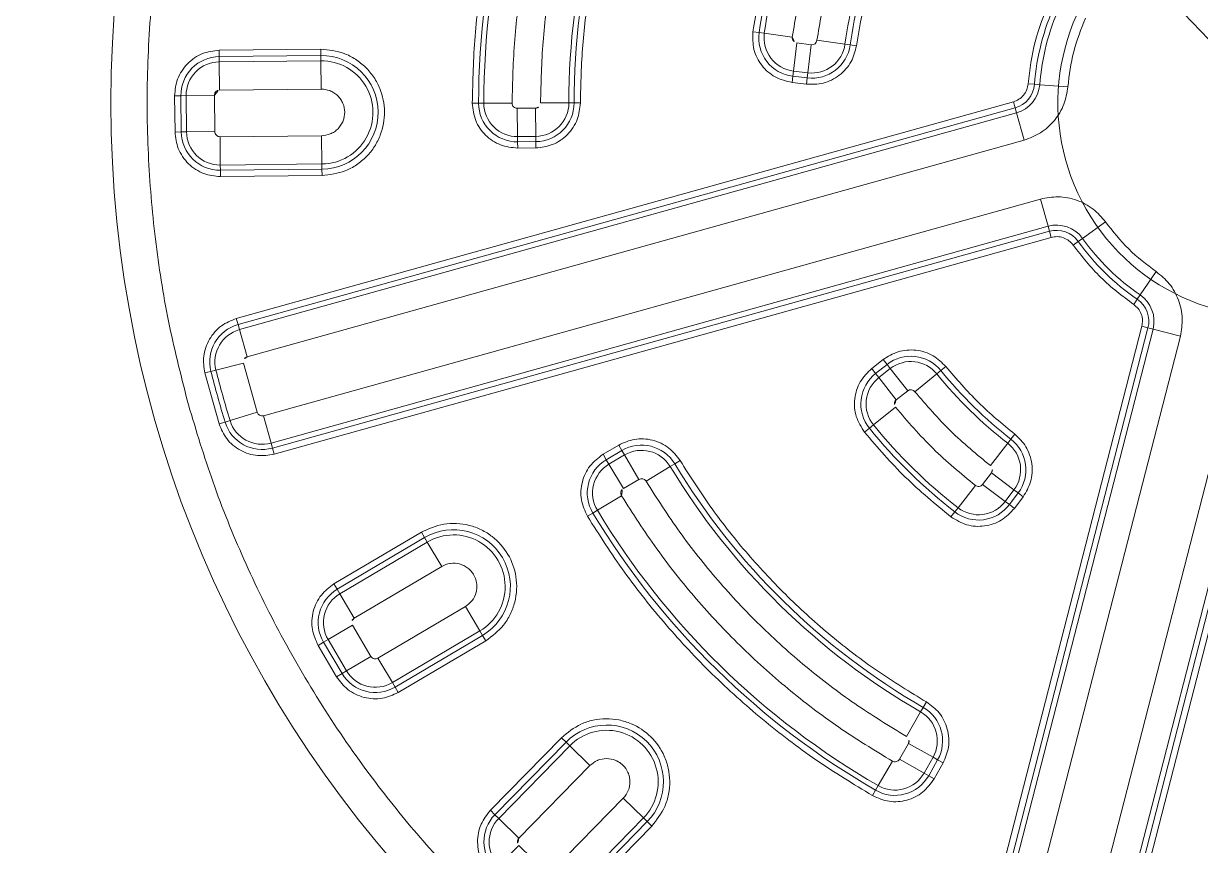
# Model space of a CAD drawing. Header units: metres. Extents: x 859577 to 860336, y 1645916 to 1646650.
# Drawn here: x 859953.6185 to 859953.814, y 1646453.217 to 1646453.3535 of the extents above; entities that cross this region are included whole.
import ezdxf

# ---------------------------------------------------------------- set-up
doc = ezdxf.new("R2010")
doc.units = ezdxf.units.M
doc.layers.add('A-ACCESORIOS', color=30, linetype='Continuous', lineweight=20)
doc.layers.add('PISO', color=31, linetype='Continuous', lineweight=15)

# ---------------------------------------------------------------- blocks, each defined once
blk = doc.blocks.new('mu10-3')
at = {"layer": 'A-ACCESORIOS', "linetype": 'Continuous', "ltscale": 20}
for p, q in [((-0.02965838170047164, -0.6938137226444496), (-0.02605863948667775, -0.6907960883007149)), ((-0.03032500062903409, -0.69437254381927), (-0.02965838170047164, -0.6938137226444496)), ((-0.03032500062903409, -0.69437254381927), (-0.0311249433432863, -0.6950431292289636)), ((-0.09778008766926405, -0.814937535556794), (-0.03078808489448193, -0.698903983049945)), ((-0.02988409659468516, -0.6994259009470625), (-0.09687609936491981, -0.8154594534458965)), ((-0.02988409659445779, -0.6994259009471193), (-0.0307880848973241, -0.698903983055061)), ((-0.02913077300405575, -0.6998608325159239), (-0.02988409659070612, -0.699425900940355)), ((0.09687609936486297, -0.8154594534460102), (0.02988409659144509, -0.6994259009416623)), ((0.03078808489453877, -0.698903983049945), (0.09778008766897983, -0.8149375355561119)), ((-0.09612277577826944, -0.8158943850214087), (-0.02913077300416944, -0.6998608325158671)), ((-0.02913077300416944, -0.6998608325158671), (-0.02506282563740569, -0.7022094630231095)), ((0.02913077296921074, -0.6998608325324085), (0.09612277577832629, -0.8158943850214087)), ((-0.09205482841173307, -0.8182430155289353), (-0.02506282563740569, -0.7022094630231095)), ((-0.006702259987150683, -0.7070674456494999), (-0.005888783100260753, -0.7024411603149474)), ((0.006702259994540327, -0.7070674456910524), (0.00588878310037444, -0.7024411603149474)), ((0.02506282564502271, -0.7022094630150946), (0.09205482841605317, -0.8182430155259794)), ((-0.01627096246585324, -0.7072854475882195), (-0.08326296524677446, -0.8233190000939317)), ((-0.01220301514564426, -0.7096340780686319), (-0.01627096246585324, -0.7072854475882195)), ((-0.006702259987150683, -0.7070674456494999), (-0.00685290386371662, -0.7079241652050996)), ((0.006852903863830306, -0.7079241652051564), (0.006702259994540327, -0.7070674456910524)), ((0.01220301511079924, -0.7096340780924493), (0.01627096247761983, -0.7072854475852068)), ((0.08326296525160615, -0.8233190000906347), (0.01627096247761983, -0.7072854475852068)), ((-0.00685290386371662, -0.7079241652054975), (-0.007033676506864595, -0.7089522286220813)), ((0.006852903863830306, -0.7079241652051564), (0.007033676506921438, -0.7089522286220813)), ((-0.01220301514797484, -0.7096340780726109), (-0.07919501792127903, -0.825667630576902)), ((-0.07844169429830572, -0.8261025621733893), (-0.01144969152494468, -0.7100690096690983)), ((-0.0105457032205436, -0.7105909275583713), (-0.07753770599509835, -0.8266244800646518)), ((-0.05676843968211642, -0.7111185605361925), (-0.05746673832055649, -0.7116372520754339)), ((-0.05676843968211642, -0.7111185605361925), (-0.05593048131606793, -0.7104961306891369)), ((-0.01144969152494468, -0.7100690096690983), (-0.01220301514797484, -0.7096340780726109)), ((-0.01144969152494468, -0.7100690096690983), (-0.01054570322122572, -0.7105909275596218)), ((0.0114496915282416, -0.7100690096745552), (0.01054570322361315, -0.710590927563544)), ((0.07753770599549625, -0.826624480065334), (0.01054570322060044, -0.7105909275583713)), ((0.01220301511091293, -0.7096340780924493), (0.01144969152426256, -0.7100690096679614)), ((0.01144969152801423, -0.7100690096746689), (0.07844169429824888, -0.826102562173503)), ((0.07919501788478556, -0.825667630597934), (0.01220301511079924, -0.7096340780925061)), ((-0.05746673832055649, -0.7116372520754339), (-0.06123755096763261, -0.7144381863872127)), ((-0.06829604983630588, -0.7197313944524808), (-0.06452656396879775, -0.7169286748206787)), ((-0.06140388719381917, -0.7156296291703939), (-0.0633165993248781, -0.7170973048087603)), ((-0.06045708799717886, -0.7208238925248338), (-0.0633165993248781, -0.7170973048087603)), ((-0.05854437586617678, -0.7193562168864105), (-0.06140388719381917, -0.7156296291703939)), ((-0.05854437586617678, -0.7193562168864105), (-0.06045708799717886, -0.7208238925248338)), ((-0.05801483673138819, -0.7200463257227625), (-0.05854437586617678, -0.7193562168864105)), ((-0.06899410277469542, -0.7202504166065182), (-0.06983176630069465, -0.7208732431913631)), ((-0.06899410277469542, -0.7202504166065182), (-0.06829604983630588, -0.7197313944524808)), ((-0.05992754886244711, -0.721514001361129), (-0.06045708799717886, -0.7208238925248907)), ((-0.0599275488625608, -0.7215140013612427), (-0.05801483673138819, -0.7200463257227625)), ((-0.05737938976892565, -0.7208744563257596), (-0.05929210190112144, -0.7223421319650356)), ((-0.05801483673138819, -0.7200463257227625), (-0.05737938976972146, -0.7208744563263281)), ((-0.0599275488625608, -0.7215140013612427), (-0.05929210190089407, -0.7223421319648651)), ((-0.008133660226235406, -0.7391978635470196), (-0.008013599349567357, -0.7381609553912085)), ((0.00813366022629225, -0.7391978635470196), (0.0080135993496242, -0.7381609553912085)), ((-0.0082337109566879, -0.7400619536769), (-0.008773984901495169, -0.7447280403781065)), ((-0.0082337109566879, -0.7400619536769), (-0.008133660226235406, -0.7391978635470196)), ((0.00813366022629225, -0.7391978635470196), (0.008233710956744744, -0.7400619536769)), ((0.008233710956744744, -0.7400619536769), (0.008773984901665699, -0.7447280403781065)), ((-0.01659172709520362, -0.746995204853647), (-0.01627703877340991, -0.7446049097382001)), ((-0.01627703877340991, -0.7446049097382001), (-0.01524213315212819, -0.7447411576479794)), ((-0.01524213315212819, -0.7447411576479794), (-0.01555682147403559, -0.7471314527630284)), ((-0.01437971180121167, -0.7448546975729755), (-0.01524213315212819, -0.7447411576480363)), ((0.01524213315224188, -0.74474115764815), (0.01437971180126851, -0.7448546975729755)), ((0.01524213315224188, -0.74474115764815), (0.01627703877346676, -0.7446049097383707)), ((0.01555682147414927, -0.7471314527631421), (0.01524213315224188, -0.74474115764815)), ((0.01627703877335307, -0.7446049097374043), (0.01659172709537415, -0.746995204853647)), ((-0.01469440012300538, -0.7472449926878539), (-0.01437971180121167, -0.7448546975729755)), ((-0.00972263650584182, -0.7454678131671812), (-0.01437971180121167, -0.7448546975729755)), ((-0.01003732482752184, -0.7478581082818891), (-0.00972263650584182, -0.7454678131671812)), ((0.01437971180126851, -0.7448546975729755), (0.009722636505898663, -0.7454678131671244)), ((0.009722636505898663, -0.7454678131671244), (0.01003732482769237, -0.7478581082817186)), ((0.01437971180126851, -0.7448546975729755), (0.01469440012317591, -0.7472449926878539)), ((-0.01555682147403559, -0.7471314527630284), (-0.01659172709520362, -0.7469952048532491)), ((-0.01555682147397874, -0.7471314527630284), (-0.01469440012300538, -0.7472449926878539)), ((-0.01469440012300538, -0.7472449926878539), (-0.01003732482752184, -0.7478581082818891)), ((0.01469440012306222, -0.7472449926878539), (0.01003732482769237, -0.7478581082817186)), ((0.01555682147414927, -0.7471314527629715), (0.01469440012306222, -0.7472449926878539)), ((0.01555682147414927, -0.7471314527631421), (0.01659172709526047, -0.7469952048534196)), ((-0.08276801556189639, -0.75010429703309), (-0.08338913180364216, -0.7507132933511116)), ((-0.08276801556189639, -0.7501042970331468), (-0.08202267607163094, -0.7493735014515437)), ((-0.009828788119250476, -0.7534874837435837), (-0.009286304652107447, -0.7488216534073331)), ((0.009828788119421006, -0.7534874837435837), (0.00928630465216429, -0.7488216534073331)), ((-0.08338913180364216, -0.7507132933511684), (-0.0867431595094672, -0.7540018734684395)), ((-0.009929248020625892, -0.7543515263984091), (-0.01004979990221955, -0.7553883775842678)), ((-0.009929248020625892, -0.7543515263984091), (-0.009828788119250476, -0.7534874837435837)), ((0.009929248020682735, -0.7543515263984091), (0.009828788119307319, -0.7534874837435837)), ((0.009929248020682735, -0.7543515263984091), (0.01004979990233323, -0.7553883775842678)), ((-0.0867491030301153, -0.7552083788859818), (-0.0888799248271539, -0.7573392006829636)), ((-0.08342763791364405, -0.7585298440022825), (-0.0867491030301153, -0.7552083788859818)), ((-0.09345148268511139, -0.7606227176967764), (-0.09009823395172134, -0.7573333432925438)), ((-0.0888799248271539, -0.7573392006829636), (-0.0855584597111374, -0.7606606657997759)), ((-0.08342763791364405, -0.7585298440023394), (-0.0855584597111374, -0.7606606657997759)), ((-0.08494337357876702, -0.7612757519326578), (-0.08281255178098945, -0.7591449301348803)), ((-0.0820744484214515, -0.7598830334937361), (-0.08420527021945645, -0.7620138552918547)), ((-0.08281255178098945, -0.7591449301348803), (-0.08342763791364405, -0.7585298440023394)), ((-0.08281255178098945, -0.7591449301348803), (-0.08207444842179257, -0.759883033494134)), ((-0.094072454672812, -0.7612318611049318), (-0.09481762105798452, -0.7619628331947297)), ((-0.094072454672812, -0.7612318611049318), (-0.09345148268522507, -0.7606227176967764)), ((-0.0855584597111374, -0.7606606657997759), (-0.08494337357853965, -0.7612757519325442)), ((-0.08420527021945645, -0.7620138552918547), (-0.08494337357876702, -0.7612757519326578)), ((-0.1309934395724213, -0.7851215256003456), (-0.1190614027000265, -0.7731894887279509)), ((-0.1183232993656134, -0.7739275921119884), (-0.1302553362130539, -0.785859628959372)), ((-0.1183232993657271, -0.7739275921119315), (-0.1190614027249239, -0.7731894887527915)), ((-0.1183232993657271, -0.7739275921119315), (-0.1177082132329588, -0.774542678244643)), ((-0.1296402500803424, -0.7864747150920266), (-0.1177082132329588, -0.774542678244643)), ((-0.1177082132329588, -0.774542678244643), (-0.1143867481166581, -0.7778641433610574)), ((-0.1263187849639849, -0.7897961802083842), (-0.1143867481166581, -0.7778641433610574)), ((-0.02911335863922204, -0.7820494255980748), (-0.0288965104779777, -0.7812070249949556)), ((-0.0288965104779777, -0.7812070249949556), (-0.02863629268443901, -0.7801961442712013)), ((0.02889651047803454, -0.7812070249949556), (0.02863629268449586, -0.7801961442712013)), ((0.02889651047803454, -0.7812070249949556), (0.02911335863927889, -0.7820494255980179)), ((-0.1089127986285234, -0.7833380929079112), (-0.1208448354467464, -0.7952701297262479)), ((-0.105591333668599, -0.7866595578677789), (-0.1089127986285234, -0.7833380929079112)), ((-0.02911335863922204, -0.7820494255980748), (-0.0302843387103735, -0.786598388854884)), ((0.02911335863927889, -0.7820494255980748), (0.03028433871043035, -0.786598388854884)), ((-0.1302553362130539, -0.785859628959372), (-0.1309934395721939, -0.7851215256001751)), ((-0.03849186314920416, -0.7884065031699379), (-0.0377119282400713, -0.7854957464628001)), ((-0.03670366030092964, -0.7857659110429722), (-0.0377119282400713, -0.7854957464628569)), ((-0.03670366030092964, -0.7857659110429722), (-0.03748359520972144, -0.7886766677493142)), ((-0.03670366030092964, -0.7857659110430859), (-0.0358634370182358, -0.785991048193182)), ((0.03670366030098648, -0.7857659110430291), (0.03586343701829264, -0.7859910481930683)), ((0.03670366030098648, -0.7857659110430291), (0.03771192824024183, -0.7854957464629138)), ((0.03748359520989197, -0.7886766677496553), (0.03670366030098648, -0.7857659110430291)), ((0.03771192824001446, -0.785495746462459), (0.03849186314914732, -0.78840650316954)), ((-0.1302553362130539, -0.7858596289593152), (-0.1296402500803424, -0.7864747150920266)), ((-0.1296402500803424, -0.7864747150920266), (-0.1263187849639849, -0.7897961802083842)), ((-0.105591333668599, -0.7866595578677789), (-0.1175233703300478, -0.7985915948424349)), ((-0.1169082841973932, -0.7992066809750895), (-0.1049762473467695, -0.7872746441244658)), ((-0.1049762473466558, -0.7872746441245226), (-0.105591333668599, -0.7866595578677789)), ((-0.1049762473467695, -0.7872746441244658), (-0.1042381439875726, -0.7880127474836058)), ((-0.0366433719270276, -0.7889018048994103), (-0.0358634370182358, -0.7859910481931252)), ((-0.0358634370182358, -0.7859910481931252), (-0.03132623129130252, -0.7872067888035303)), ((-0.03210616620020801, -0.7901175455097587), (-0.03132623129130252, -0.7872067888035303)), ((0.03586343701829264, -0.785991048193182), (0.03132623129135936, -0.7872067888035872)), ((0.03132623129135936, -0.7872067888035872), (0.03210616620026485, -0.7901175455098155)), ((0.03586343701829264, -0.7859910481930683), (0.03664337192708444, -0.7889018048993535)), ((-0.104238143984503, -0.7880127474805363), (-0.1161701808377416, -0.7999447843338316)), ((-0.03748359520972144, -0.7886766677493142), (-0.03849186314897679, -0.7884065031692558)), ((-0.03748359520972144, -0.7886766677493142), (-0.0366433719270276, -0.7889018048994103)), ((-0.0366433719270276, -0.7889018048994103), (-0.03210616620020801, -0.7901175455097587)), ((0.03210616620026485, -0.7901175455098155), (0.03664337192708444, -0.7889018048993535)), ((0.03664337192708444, -0.7889018048993535), (0.03748359520977829, -0.7886766677493142)), ((0.03849186314914732, -0.78840650316954), (0.03748359520989197, -0.7886766677496553)), ((-0.1296402500803424, -0.7943301531112184), (-0.1263187849640985, -0.791008687994804)), ((-0.1220573432329957, -0.7952701297257363), (-0.1263187849639849, -0.7910086879947471)), ((-0.03266399641870521, -0.7957183892560238), (-0.03149193898872227, -0.7911697034655845)), ((0.03266399641876205, -0.7957183892560238), (0.0314919389888928, -0.7911697034655845)), ((-0.1302553362131675, -0.794945239243873), (-0.1309934395723076, -0.795683342603013)), ((-0.1302553362130539, -0.794945239243873), (-0.1296402500804561, -0.7943301531112184)), ((-0.1302553362124854, -0.7949452392442709), (-0.1259938944818373, -0.7992066809750327)), ((-0.1253788083491827, -0.7985915948424349), (-0.1296402500804561, -0.7943301531112184)), ((-0.1220573432329957, -0.7952701297257363), (-0.1253788083491827, -0.7985915948423781)), ((-0.1175233703300478, -0.7985915948424349), (-0.1208448354467464, -0.7952701297262479)), ((-0.1267319978406931, -0.7999447843345706), (-0.130993439571796, -0.7956833426035246)), ((-0.0328810440908569, -0.7965607384765008), (-0.03314150129762083, -0.7975715575410618)), ((-0.03288104409097059, -0.7965607384765576), (-0.03266399641870521, -0.7957183892560238)), ((0.03288104409102743, -0.7965607384764439), (0.03266399641876205, -0.7957183892560238)), ((0.03288104409102743, -0.7965607384764439), (0.03314150129767768, -0.797571557541005)), ((-0.1267319978406931, -0.7999447843345706), (-0.1259938944815531, -0.7992066809753737)), ((-0.1253788083491827, -0.7985915948424349), (-0.1259938944818373, -0.7992066809750327)), ((-0.1169082841975069, -0.7992066809750895), (-0.1175233703300478, -0.7985915948424349)), ((-0.1169082841975069, -0.7992066809750895), (-0.1161701808381963, -0.7999447843342296)), ((-0.09687609936491981, -0.8154594534458965), (-0.09778008766846824, -0.8149375355554866)), ((-0.09687609936491981, -0.8154594534458965), (-0.09612277577826944, -0.8158943850214087)), ((-0.09612277577826944, -0.8158943850214087), (-0.09205482841173307, -0.8182430155289353)), ((-0.05535855597952377, -0.8350543923165787), (-0.05099112736542111, -0.8187549268299676)), ((-0.04998285943520386, -0.8190250914438479), (-0.05435028804032527, -0.835324556896353)), ((-0.04998285943531755, -0.8190250914437911), (-0.05099112737445921, -0.8187549268637326)), ((-0.04998285943531755, -0.8190250914437911), (-0.04914263615251002, -0.819250228593944)), ((-0.09420455391654059, -0.823413953147849), (-0.09175874575663556, -0.8194036809022123)), ((-0.08441617227782672, -0.823642917676807), (-0.09175874575663556, -0.8194036809022123)), ((-0.05351006475763143, -0.8355496940463922), (-0.04914263615251002, -0.819250228593944)), ((-0.04914263615251002, -0.8192502285938872), (-0.04460543042574727, -0.8204659692043492)), ((-0.04897285903081183, -0.8367654346568543), (-0.04460543042574727, -0.8204659692043492)), ((-0.03712787633122616, -0.8224695738068704), (-0.04149530493083375, -0.8387690392392528)), ((-0.03259067082365164, -0.8236853143800431), (-0.03712787633122616, -0.8224695738068704)), ((-0.09465748135357899, -0.8241565961563424), (-0.09520099427788864, -0.8250477677664776)), ((-0.09465748135357899, -0.8241565961562856), (-0.09420455391654059, -0.823413953147849)), ((-0.0866662658386872, -0.8277661857988505), (-0.08441617227782672, -0.823642917676807)), ((-0.0791950178848424, -0.8256676305979909), (-0.08326296524677446, -0.8233190000939317)), ((-0.03259067082365164, -0.8236853143800431), (-0.03695809920390047, -0.8399847798496012)), ((-0.03611787592120663, -0.8402099169996404), (-0.0317504473150052, -0.823910451542929)), ((-0.03074217937455614, -0.8241806161187242), (-0.03510960798172391, -0.8404800815791873)), ((-0.03175044731489152, -0.823910451542929), (-0.03259067082365164, -0.8236853143800431)), ((-0.0317504473150052, -0.823910451542929), (-0.03074217937574986, -0.8241806161230443)), ((-0.08758297062075826, -0.8294460357756179), (-0.09520099427857076, -0.8250477677660228)), ((-0.07844169429830572, -0.8261025621733893), (-0.07919501788472871, -0.8256676305979909)), ((-0.07844169429830572, -0.8261025621733893), (-0.0775377059946436, -0.8266244800639129)), ((-0.009437790989181849, -0.8268479684805357), (-0.01048162677011533, -0.8268479684804788)), ((-0.01048162677011533, -0.8437224168171724), (-0.01048162677011533, -0.8268479684454064)), ((-0.009437790989181849, -0.8268479684805357), (-0.008567927838214473, -0.8268479684805357)), ((-0.009437790989068162, -0.8268479684805357), (-0.009437790989068162, -0.8437224168168314)), ((-0.008567927838214473, -0.8268479684804788), (-0.003870666823672764, -0.8268479684805925)), ((-0.008567927838214473, -0.8437224168168882), (-0.008567927838214473, -0.8268479684805925)), ((-0.003870666823672764, -0.8437224168170587), (-0.003870666823672764, -0.8268479684805925)), ((0.0085679276168662, -0.826847968522145), (0.003870666823672764, -0.8268479685013403)), ((0.003870666823672764, -0.8268479685013403), (0.003870666823672764, -0.8437224168164335)), ((0.009437790989238692, -0.8268479684759882), (0.0085679276168662, -0.826847968522145)), ((0.0085679276168662, -0.826847968522145), (0.008567927838385003, -0.8437224168168314)), ((0.009437790989125006, -0.8437224168168882), (0.009437790989125006, -0.8268479684759882)), ((0.009437790989125006, -0.8268479684759882), (0.01048162677017217, -0.8268479684759882)), ((0.01048162677017217, -0.8268479684716112), (0.01048162677017217, -0.8437224168162061)), ((-0.08708294983136966, -0.8285297539695762), (-0.08758297062274778, -0.8294460357744811)), ((-0.08708294983136966, -0.828529753969633), (-0.08666626583880088, -0.8277661857988505)), ((-0.05435028804032527, -0.835324556896353), (-0.05535855597952377, -0.8350543923162945)), ((-0.05435028804032527, -0.835324556896353), (-0.05351006475763143, -0.8355496940463922)), ((-0.05351006475751774, -0.8355496940463922), (-0.04897285903081183, -0.8367654346568543)), ((-0.04958234574803555, -0.8423527029288493), (-0.04836660513763036, -0.8378154972020297)), ((-0.04254536747595239, -0.8393752931323775), (-0.04836660513763036, -0.8378154972020297)), ((-0.04254536747595239, -0.8393752931324343), (-0.04376110808624389, -0.8439124988591971)), ((-0.03695809920390047, -0.8399847798495443), (-0.04149530493072007, -0.8387690392392528)), ((-0.03611787592120663, -0.8402099169997541), (-0.03695809920390047, -0.8399847798497149)), ((-0.03611787592120663, -0.8402099169996404), (-0.03510960798195129, -0.8404800815797557)), ((-0.0498074828980748, -0.8431929262116), (-0.04958234574803555, -0.8423527029288493)), ((-0.04376110808624389, -0.8439124988591402), (-0.04958234574803555, -0.8423527029287925)), ((-0.0498074828980748, -0.8431929262116), (-0.05007764747813326, -0.8442011941508554)), ((-0.04425640981611423, -0.8457609900813736), (-0.05007764747745114, -0.8442011941509691)), ((-0.04980748289727899, -0.8431929262117137), (-0.04398624523651051, -0.8447527221418909)), ((-0.04376110808635758, -0.8439124988592539), (-0.04398624523651051, -0.8447527221420046)), ((-0.009437790989068162, -0.8437224168168314), (-0.01048162677011533, -0.8437224168168314)), ((-0.009437790989068162, -0.8437224168168314), (-0.008567927838214473, -0.8437224168168882)), ((-0.008567927838214473, -0.8437224168168882), (-0.003870666823672764, -0.8437224168170587)), ((-0.04425640981611423, -0.8457609900813736), (-0.04398624523605577, -0.8447527221420614)), ((-0.003013294345748818, -0.8492770503093539), (-0.003013294345521444, -0.8445797892948121)), ((0.003013294346260409, -0.8445797892948121), (-0.003013294345521444, -0.8445797892948121))]:
    blk.add_line(p, q, dxfattribs=at)
for centre, radius in [((0, 0), 0.6689513447619461), ((0, -0.6689513447619788), 0.1928508381295694)]:
    blk.add_circle(centre, radius, dxfattribs=at)
for centre, radius, start, end in [((0, -0.6689513447619788), 0.03555687328013963, 178.7787177863631, 329.653123200205), ((0, -0.6689513447619788), 0.03870087129603144, 200.0271724840119, 219.9728275160283), ((0, -0.6689513447619788), 0.03957073444687511, 200.0271724840119, 219.9728275160283), ((-0.03371484132003388, -0.6972142194397293), 0.005293226152293198, 329.9999999999966, 39.97282751584788), ((-0.03371484132003388, -0.6972142194397293), 0.004423363001435979, 329.9999998997006, 39.97282751584788), ((0, -0.6689513447619788), 0.07158570175931452, 203.3952829865845, 216.6047170134831), ((0, -0.6689513447619788), 0.07071583860847236, 203.3952829865845, 216.6047170134831), ((0, -0.6689513447619788), 0.1167851169459318, 195.5644995711154, 224.4355004289282), ((0, -0.6689513447619788), 0.1159152537950905, 195.5644995711154, 224.4355004289282), ((0, -0.6689513447619788), 0.08597546737180248, 203.3681510902569, 216.6318489098601), ((0, -0.6689513447619788), 0.08510560422096095, 203.3681510902569, 216.6318489098601), ((0, -0.6689513447619788), 0.1317775414275667, 195.5509294465269, 224.4490705534309), ((0, -0.6689513447619788), 0.130907678276765, 195.5509294465269, 224.4490705534309), ((-0.007618946794821113, -0.712280691168587), 0.005293226194439515, 80.02717248421828, 149.9999999657359), ((0, -0.6689513447619788), 0.0387008712960322, 260.0271724839671, 279.9728275160327), ((0.0076189467949348, -0.712280691168587), 0.005293226152276486, 29.99999999982678, 99.97282751643979), ((-0.007618946794821113, -0.712280691168587), 0.004423363001115927, 80.0271724839672, 150.0000000185583), ((0, -0.6689513447619788), 0.03957073444687362, 260.0271724839671, 279.9728275160327), ((0.0076189467949348, -0.712280691168587), 0.004423363001437471, 29.99999989976595, 99.97282751603284), ((-0.06192582248866074, -0.7149494298510604), 0.006424496643351821, 307.4999999999544, 36.60471701348315), ((-0.06192582248866074, -0.7149494298510604), 0.005554633492505762, 307.4999999996828, 36.60471701348315), ((-0.06192582248866074, -0.7149494298511172), 0.0008573724780229734, 307.5000000015686, 36.60471701699608), ((-0.06383853461971967, -0.7164171054894268), 0.0008573724780082568, 216.6318489119901, 307.5000000012436), ((-0.06383853461960598, -0.7164171054894268), 0.006424496643351713, 216.6318489098601, 307.499999998391), ((-0.06383853461960598, -0.7164171054894268), 0.00555463349249396, 216.6318489099136, 307.4999999996828), ((-0.008872598968252987, -0.7455797227319749), 0.006424496643354066, 83.39528299658552, 172.4999999988052), ((-0.008872598968252987, -0.7455797227319749), 0.00555463349255087, 83.39528298612963, 172.5000000000374), ((0, -0.6689513447619788), 0.07158570175931468, 263.3952829865166, 276.6047170134834), ((0, -0.6689513447619788), 0.07071583860847358, 263.3952829865166, 276.6047170134834), ((0.00887259896830983, -0.7455797227319749), 0.006424496643352506, 7.500000000025224, 96.60471701348335), ((0.00887259896830983, -0.7455797227319749), 0.005554633492520962, 7.499999999834594, 96.60471701348335), ((-0.008872598968366674, -0.7455797227320886), 0.0008573724780966161, 83.39528297774937, 172.4999999960032), ((0.00887259896830983, -0.7455797227319181), 0.0008573724779748725, 7.499999999696831, 96.60471701367683), ((-0.009187287290046697, -0.7479700178467965), 0.006424496643351293, 172.5000000004317, 263.3681510901673), ((-0.009187287290046697, -0.7479700178467965), 0.0055546334925202, 172.4999999999748, 263.3681510903576), ((-0.00918728728993301, -0.7479700178467965), 0.0008573724779848848, 172.4999999986707, 263.3681510884787), ((0.009187287290444601, -0.7479700178463418), 0.0008573724783857685, 276.6318488831957, 7.499999986553475), ((0.00918728729010354, -0.7479700178467965), 0.005554633492502908, 276.6318489100326, 7.499999999962609), ((0.00918728729010354, -0.7479700178467965), 0.006424496643353145, 276.6318489096424, 7.499999998402441), ((-0.08735535692329677, -0.7546021249927435), 0.006424496643353011, 315.00000000073, 44.43550042892826), ((-0.08735535692329677, -0.7546021249927435), 0.005554633492526381, 315.000000000046, 44.43550042892826), ((-0.08735535692329677, -0.7546021249928572), 0.0008573724780549552, 315.0000000031044, 44.43550043518113), ((0, -0.6689513447619788), 0.08597546737180041, 263.3681510901673, 276.6318489098327), ((0, -0.6689513447619788), 0.08510560422095967, 263.3681510901673, 276.6318489098327), ((-0.08948617871914166, -0.75673294679018), 0.0008573724790102496, 224.4490704793225, 314.9999999633138), ((-0.08948617872067643, -0.7567329467902368), 0.006424496643325468, 224.4490705573093, 314.9999999989499), ((-0.08948617872067643, -0.7567329467902368), 0.005554633492476448, 224.4490705537511, 315.0000000001381), ((-0.1116497733578399, -0.7806011181198187), 0.009437790989214769, 315.0000000278797, 134.9999999998618), ((-0.1116497733578399, -0.7806011181198187), 0.008567927838288896, 314.9999997221516, 134.9999999998618), ((-0.03049807307212404, -0.7874286931295842), 0.006424496643351467, 75.56449957123644, 164.9999999988798), ((-0.03049807307212404, -0.7874286931295842), 0.005554633492495033, 75.56449957123644, 165.0000000000861), ((0, -0.6689513447619788), 0.115915253795091, 255.5644995710342, 284.4355004289658), ((0.03049807307229457, -0.7874286931295842), 0.006424496643351414, 15.00000000071256, 104.4355004289658), ((0.03049807307229457, -0.7874286931295842), 0.005554633492537496, 15.00000000078999, 104.4355004289658), ((0, -0.6689513447619788), 0.1167851169459326, 255.5644995710342, 284.4355004289658), ((-0.1257125310709171, -0.7904024341016793), 0.006424496643359557, 134.9999999989499, 224.9999999998617), ((-0.1257125310709171, -0.7904024341016793), 0.005554633492497876, 134.9999999989499, 224.9999999998617), ((-0.03049807307223773, -0.7874286931295842), 0.0008573724779919712, 75.56449956909096, 164.9999999992874), ((0.03049807307229457, -0.787428693129641), 0.0008573724780484973, 15.00000000271528, 104.4355004335055), ((-0.03127800798091585, -0.7903394498358693), 0.006424496643351262, 164.9999999998808, 255.5509294467965), ((-0.03127800798091585, -0.7903394498358693), 0.005554633492531056, 164.9999999997559, 255.5509294465303), ((0.03127800798102953, -0.7903394498357557), 0.00555463349251148, 284.4490705538599, 14.99999999991387), ((0.03127800798102953, -0.7903394498357557), 0.006424496643354177, 284.449070557334, 14.99999999850445), ((0.03127800798091585, -0.790339449835983), 0.0008573724781185826, 284.4490705633304, 15.00000000492422), ((-0.1214510893407237, -0.794663875832839), 0.0008573724786479107, 225.0000000248673, 315.0000000249596), ((0, -0.6689513447619788), 0.1317775414275536, 255.5509294465303, 284.4490705534697), ((0, -0.6689513447619788), 0.1309076782767511, 255.5509294465303, 284.4490705534697), ((-0.1214510893396437, -0.794663875832839), 0.006424496643329519, 225.0000000034221, 315.0000000001381), ((-0.1214510893396437, -0.794663875832839), 0.005554633492557465, 225.0000000004099, 315.0000000001381), ((-0.04086665337570139, -0.8214677714956338), 0.009437790989216752, 345.0000000273372, 164.9999999995537), ((-0.04086665337570139, -0.8214677714956338), 0.00856792783828121, 344.9999997220327, 164.9999999995537), ((-0.09131232206499362, -0.8186717017676415), 0.006424496643351763, 149.9999999999966, 238.6215772610733), ((-0.09131232206499362, -0.8186717017676415), 0.005554633492457058, 149.9999999999966, 238.6215772610733), ((-0.09131232206487994, -0.8186717017684941), 0.0008573724786049032, 149.9999999784553, 238.6215772178325), ((0, -0.8268479684805925), 0.009437790989227734, 2.774868570733482e-08, 179.9999999996124), ((0, -0.8268479684805925), 0.008567927838284504, 359.9999997221256, 179.9999999996124), ((0, -0.6689513447619788), 0.1817930384712022, 238.6215772610733, 241.378422738966), ((0, -0.6689513447619788), 0.1809231753204158, 238.6215772610733, 241.378422738966), ((-0.08400547159891403, -0.8228903138519854), 0.000857372484385638, 241.3784227835818, 330.0000000222865), ((-0.08400547159800453, -0.822890313851758), 0.006424496643328653, 241.378422738966, 329.9999999999966), ((-0.08400547159800453, -0.822890313851758), 0.005554633492495158, 241.378422738966, 329.9999999999966), ((-0.04814470081151967, -0.8369873389828513), 0.006424496643351481, 164.9999999998808, 255.0000000002283), ((-0.04814470081151967, -0.8369873389828513), 0.005554633492485334, 164.9999999998808, 255.0000000000221), ((-0.04814470081151967, -0.8369873389828513), 0.0008573724779614428, 165.0000000000861, 254.9999999998199), ((-0.04232346314995539, -0.8385471349132558), 0.006424496643328934, 255.0000000038901, 345.0000000008825), ((-0.04232346314995539, -0.8385471349132558), 0.005554633492583656, 255.0000000006162, 345.0000000000221), ((-0.003013294345748818, -0.8437224168168314), 0.006424496643359688, 180.0000000003223, 270), ((-0.003013294345748818, -0.8437224168168314), 0.005554633492462704, 180.0000000008369, 270), ((-0.003013294345294071, -0.843722416817343), 0.0008573724783575807, 179.9999999830935, 269.9999999862559)]:
    blk.add_arc(centre, radius, start, end, dxfattribs=at)
for points, knots in [([(0.09341212471900917, -0.5071567987056369), (0.08948372175626673, -0.5049965173685109), (0.08152739351129412, -0.5006212260395841), (0.06887773470430147, -0.4951136316495308), (0.05558295216223996, -0.4903933680955674), (0.04167146529789534, -0.4866410643179506), (0.02804424992467602, -0.4840769751506286), (0.01487360091812207, -0.4825793556410645), (0.00229606210075417, -0.4819985516340353), (-0.0104027629137704, -0.4822717593406765), (-0.02314273273196932, -0.4834177051157553), (-0.03584102984160609, -0.485446457581304), (-0.04839181287093197, -0.4883498988144197), (-0.06071282937017486, -0.492110835915355), (-0.0727242806640902, -0.4967029597968349), (-0.08433040027091465, -0.5020805266871662), (-0.09546449548156488, -0.5081933445910067), (-0.1060666621903579, -0.5149850065245687), (-0.1167237843021667, -0.522867478811861), (-0.127244249597311, -0.5319010605641097), (-0.1374119121895774, -0.5421083993458637), (-0.1465791434576431, -0.5528358244761193), (-0.1547312785452277, -0.5639588830789535), (-0.1619342144808797, -0.5754584276571109), (-0.1682916127567751, -0.5874460648498712), (-0.1738483557438144, -0.6000673489006658), (-0.1785550210178144, -0.6133700990926059), (-0.1823111003915301, -0.6272794060515139), (-0.1848741847125552, -0.6409072015913466), (-0.1863720356531076, -0.6540777169768148), (-0.18695278051581, -0.6666552899428666), (-0.1866795888503816, -0.6793541056933918), (-0.1855336387226885, -0.6920940780320848), (-0.1835048874199288, -0.704792374440558), (-0.1806014459195353, -0.7173431577372185), (-0.1768405087207725, -0.729664173872095), (-0.1722483854954362, -0.7416756263544357), (-0.1668708160953543, -0.7532817416016542), (-0.1607580074528414, -0.7644158528581784), (-0.1539663113669008, -0.7750179604120717), (-0.1460839727201915, -0.7856753139982402), (-0.137049810753183, -0.7961947743173141), (-0.1268446520693942, -0.8063662130026614), (-0.1161093810740113, -0.8155197874140185), (-0.1050146995404475, -0.8237210725174577), (-0.09724724399717388, -0.8284239048362565), (-0.09341212471895233, -0.830745890818207)], [0, 0, 0, 0, 0.02291043124393882, 0.04640127627856693, 0.07043889536440054, 0.0949825248686006, 0.1199870078134519, 0.1412571413465028, 0.1627018157893433, 0.1843088610492792, 0.2061448528974915, 0.2280462251742265, 0.2499999996147192, 0.2719527910396048, 0.2938541685496895, 0.3156911381893608, 0.3372972159685446, 0.3587419054823086, 0.3800129914506218, 0.4050168025324465, 0.4295600826501579, 0.4535976939681215, 0.4770894055705902, 0.4999999997767685, 0.5229099078263219, 0.5464012767191545, 0.5704388958051738, 0.5949825253142076, 0.619987008260059, 0.6412571417913683, 0.6627018162343635, 0.684308861495887, 0.7061448533414494, 0.7280462256163859, 0.7500000000613228, 0.7719527914840738, 0.7938541689949457, 0.8156911386359665, 0.8372972164167377, 0.8587419059311826, 0.8800129918972291, 0.905016802977831, 0.9295600830954692, 0.9535976944176974, 0.9770892313843613, 0.9999999999999999, 0.9999999999999999, 0.9999999999999999, 0.9999999999999999]), ([(-0.09341212471895233, -0.830745890818207), (-0.08948372175615305, -0.832906172155333), (-0.08152739351112359, -0.8372814634843166), (-0.06887773470424463, -0.8427890578743131), (-0.05558295216218312, -0.8475093214283334), (-0.04167146529783849, -0.8512616252059502), (-0.02804424992461918, -0.8538257143732721), (-0.01487360091795153, -0.8553233338827795), (-0.002296062100697327, -0.8559041378898087), (0.01040276291394093, -0.8556309301832243), (0.02314273273202616, -0.8544849844080886), (0.03584102984166293, -0.8524562319425968), (0.04839181287115935, -0.8495527907094811), (0.06071282937034539, -0.8457918536085458), (0.07272428066414705, -0.8411997297270659), (0.0843304002709715, -0.8358221628367346), (0.09546449548162173, -0.829709344932894), (0.1060666621904147, -0.8229176829993321), (0.1167237843022235, -0.8150352107120398), (0.1272442495974246, -0.8060016289597343), (0.1374119121896911, -0.795794290178037), (0.1465791434577, -0.7850668650477246), (0.1547312785452846, -0.7739438064449473), (0.1619342144809366, -0.7624442618667899), (0.1682916127569456, -0.7504566246740296), (0.1738483557438713, -0.7378353406232918), (0.1785550210178712, -0.7245325904312381), (0.1823111003915869, -0.7106232834723869), (0.1848741847126121, -0.6969954879325542), (0.1863720356532212, -0.683824972547086), (0.1869527805159805, -0.6712473995810342), (0.1866795888505521, -0.658548583830509), (0.1855336387227453, -0.645808611491816), (0.1835048874199856, -0.6331103150833428), (0.1806014459197058, -0.6205595317866823), (0.1768405087208862, -0.6082385156517489), (0.172248385495493, -0.5962270631694082), (0.1668708160955248, -0.5846209479222466), (0.1607580074528983, -0.5734868366656656), (0.1539663113669576, -0.5628847291117722), (0.1460839727202483, -0.5522273755256606), (0.1370498107534104, -0.5417079152065867), (0.1268446520694511, -0.5315364765212394), (0.1161093810740681, -0.5223829021098823), (0.1050146995406749, -0.514181617006443), (0.09724724399723073, -0.5094787846876443), (0.09341212471900917, -0.5071567987056369)], [0, 0, 0, 0, 0.02291043124393882, 0.04640127627856693, 0.07043889536440054, 0.0949825248686006, 0.1199870078134519, 0.1412571413465028, 0.1627018157893433, 0.1843088610492792, 0.2061448528974915, 0.2280462251742265, 0.2499999996147192, 0.2719527910396049, 0.2938541685496895, 0.3156911381893608, 0.3372972159685446, 0.3587419054823086, 0.3800129914506218, 0.4050168025324465, 0.4295600826501579, 0.4535976939681215, 0.4770894055705902, 0.4999999997767685, 0.522909907826322, 0.5464012767191546, 0.5704388958051739, 0.5949825253142077, 0.6199870082600591, 0.6412571417913684, 0.6627018162343636, 0.6843088614958871, 0.7061448533414495, 0.728046225616386, 0.750000000061323, 0.7719527914840739, 0.7938541689949457, 0.8156911386359667, 0.8372972164167378, 0.8587419059311827, 0.8800129918972293, 0.9050168029778312, 0.9295600830954693, 0.9535976944176974, 0.9770892313843613, 0.9999999999999999, 0.9999999999999999, 0.9999999999999999, 0.9999999999999999]), ([(-0.02506282563740569, -0.7022094630231095), (-0.02464066641783802, -0.7013063446171941), (-0.02377587750459043, -0.6994563156505365), (-0.02361734297562634, -0.6963332154475665), (-0.02431434401853494, -0.6932847604911672), (-0.02548645604372268, -0.6916124505789867), (-0.02605863948667775, -0.6907960883007149)], [0, 0, 0, 0, 0.2440822338944046, 0.500000000000009, 0.7559177661056042, 1, 1, 1, 1]), ([(-0.03078808489448193, -0.698903983049945), (-0.03064527918832027, -0.6985984811074104), (-0.03035274313634773, -0.69797266345239), (-0.03029911494519411, -0.6969161982398191), (-0.03053489263629672, -0.695884983612018), (-0.03093138826551467, -0.6953192837842721), (-0.0311249433432863, -0.6950431292289068)], [0, 0, 0, 0, 0.2440822338942304, 0.4999999999999658, 0.7559177661057351, 1, 1, 1, 1]), ([(-0.1106589687565815, -0.699773987579988), (-0.1097252049679014, -0.7028383315868041), (-0.1078535873247688, -0.7089804420184009), (-0.1040729586030693, -0.7178712463100965), (-0.09960383539259965, -0.7264574237934198), (-0.09440249610747742, -0.7346209622274387), (-0.08859323510108652, -0.7423405539585133), (-0.0842096692516634, -0.7470326034953132), (-0.08202267607117619, -0.7493735014519984)], [0, 0, 0, 0, 0.1659813470149571, 0.3326897243539422, 0.4999999912393854, 0.6673002404265889, 0.8340136477137564, 1, 1, 1, 1]), ([(-0.1170274982197839, -0.7015478601484233), (-0.1160399802911911, -0.7047886543916206), (-0.1140606156916419, -0.7112844487599546), (-0.1100623011518564, -0.7206868851321246), (-0.1053359335747359, -0.7297672965112838), (-0.09983530350075398, -0.7384005811307475), (-0.09369162500513539, -0.7465643722104573), (-0.08905593536883316, -0.75152632352507), (-0.0867431595094672, -0.7540018734684395)], [0, 0, 0, 0, 0.1659859472970841, 0.3326994868410669, 0.5000000082840085, 0.6673100022902656, 0.8340187856011088, 1, 1, 1, 1]), ([(-0.09009823395172134, -0.7573333432924869), (-0.09250388952119692, -0.7547595016205264), (-0.09732577119677899, -0.7496005087242565), (-0.1037154636182436, -0.7411116541470051), (-0.1094360107891816, -0.7321340329144732), (-0.1143505464533519, -0.7226911668062144), (-0.1185071605347048, -0.7129130627180302), (-0.1205640051395562, -0.7061578879778381), (-0.1215901729406141, -0.7027877049350195)], [0, 0, 0, 0, 0.1659843794625092, 0.3326981002172604, 0.5000000079808619, 0.6673110246040009, 0.8340201717160609, 1, 1, 1, 1]), ([(-0.005888783100260753, -0.7024411603149474), (-0.006881865293166811, -0.7023538160568705), (-0.008916184172107933, -0.7021748922231836), (-0.01190472412645249, -0.7030954990929672), (-0.0145301409734202, -0.704794344126185), (-0.01569991859656739, -0.7064682877786481), (-0.0162709624675017, -0.707285447590948)], [0, 0, 0, 0, 0.2440822339327365, 0.5000000000002495, 0.7559177660676184, 1, 1, 1, 1]), ([(0.01627096247761983, -0.7072854475852068), (0.01569991860515074, -0.706468287773589), (0.01453014097887717, -0.7047943441224334), (0.01190472412906729, -0.7030954990915461), (0.00891618417307427, -0.7021748922230131), (0.006881865293564715, -0.7023538160568137), (0.00588878310037444, -0.7024411603149474)], [0, 0, 0, 0, 0.2440822338943882, 0.5000000000000315, 0.7559177661056595, 1, 1, 1, 1]), ([(-0.09481762105764346, -0.7619628331951276), (-0.09734920558474869, -0.7592542408590361), (-0.1024235053130838, -0.7538251472585102), (-0.1091479816339529, -0.74489171303901), (-0.1151681222854108, -0.7354439133009691), (-0.120340125346047, -0.7255063350119144), (-0.1247145715835813, -0.7152160914214392), (-0.1268791881603306, -0.7081068784171975), (-0.1279591223556622, -0.7045600691077993)], [0, 0, 0, 0, 0.1659797180059389, 0.3326892027453985, 0.4999999924163002, 0.6673021266179082, 0.8340159573470857, 1, 1, 1, 1]), ([(-0.007033676506864595, -0.7089522286220813), (-0.007369610905982427, -0.7089226822853902), (-0.008057769142283178, -0.7088621569118914), (-0.009068716052240688, -0.7091735747556527), (-0.009956827668986534, -0.7097482507379027), (-0.01035253363045285, -0.7103145032178304), (-0.0105457032205436, -0.7105909275583713)], [0, 0, 0, 0, 0.2440822338945267, 0.5000000000002124, 0.7559177661057798, 1, 1, 1, 1]), ([(0.01054570322060044, -0.7105909275583713), (0.0103525336305097, -0.7103145032178304), (0.009956827669043378, -0.7097482507379027), (0.009068716052297532, -0.7091735747556527), (0.008057769142340021, -0.7088621569118914), (0.00736961090603927, -0.7089226822853902), (0.007033676506921438, -0.7089522286220813)], [0, 0, 0, 0, 0.2440822338937352, 0.4999999999993816, 0.755917766105374, 1, 1, 1, 1]), ([(-0.05593048131584055, -0.7104961306894211), (-0.05545397562326571, -0.7113018359102057), (-0.05472134118821259, -0.7125406194091966), (-0.05442618005065469, -0.7144706461189116), (-0.05447573125968574, -0.7159895302040695), (-0.05484406673156172, -0.7174639091127801), (-0.05565653783929747, -0.719239300308061), (-0.05670043723631579, -0.7202300635602228), (-0.05737938976892565, -0.7208744563257596)], [0, 0, 0, 0, 0.239671569630349, 0.3684985252538847, 0.4999999999999501, 0.6315014747460352, 0.7603284303695942, 1, 1, 1, 1]), ([(-0.01627703877340991, -0.7446049097382001), (-0.01605845453485699, -0.743694723214162), (-0.01572237808784394, -0.7422952981912658), (-0.0145910797652391, -0.7407039819743773), (-0.01349839791151908, -0.7396478046441075), (-0.01220778131300904, -0.7388454499956083), (-0.01038874858380723, -0.738136053684002), (-0.008949613386334931, -0.738151141966739), (-0.008013599350874756, -0.738160955391038)], [0, 0, 0, 0, 0.2396715696321586, 0.3684985252560003, 0.5000000000019604, 0.6315014747475904, 0.7603284303705408, 1, 1, 1, 1]), ([(0.008013599350022105, -0.7381609553911517), (0.008949613385539124, -0.7381511419666822), (0.01038874858301142, -0.7381360536838315), (0.0122077813124406, -0.7388454499952672), (0.01349839791100749, -0.7396478046435959), (0.01459107976472751, -0.7407039819738088), (0.01572237808767341, -0.7422952981905837), (0.01605845453468646, -0.743694723213423), (0.01627703877335307, -0.7446049097374043)], [0, 0, 0, 0, 0.2396715696303683, 0.3684985252539204, 0.4999999999999915, 0.6315014747460614, 0.7603284303696216, 1, 1, 1, 1]), ([(-0.08202267607117619, -0.7493735014519984), (-0.08143910972444246, -0.7501095079899756), (-0.08054169551837731, -0.7512413462574159), (-0.07998742680217674, -0.7531211817155281), (-0.07983266408103873, -0.7546391834922588), (-0.08000237497344642, -0.7561555868379628), (-0.08057513733501764, -0.7580298702841333), (-0.08148365910159328, -0.7591528120993871), (-0.0820744484214515, -0.7598830334937361)], [0, 0, 0, 0, 0.2395925132936511, 0.3684477802023365, 0.4999999999998706, 0.6315522197974242, 0.7604074867061684, 1, 1, 1, 1]), ([(-0.1190614027000265, -0.7731894887279509), (-0.1180301092577452, -0.7723562042338585), (-0.1164436524819052, -0.7710743480932933), (-0.1137933898567098, -0.7702725102279828), (-0.1116510829335766, -0.7700433192873675), (-0.1095009728392142, -0.7702679949423441), (-0.1068801419372676, -0.7710982570718556), (-0.1040591281857246, -0.7730104729666891), (-0.1021469122978829, -0.775831486723007), (-0.1013166501749652, -0.778452317627), (-0.1010919745253318, -0.7806024277219876), (-0.1013211654713473, -0.7827447346444956), (-0.1021230033431948, -0.7853949972677015), (-0.1034048594878527, -0.7869814540402444), (-0.104238143984503, -0.7880127474805363)], [0, 0, 0, 0, 0.1197284222119028, 0.1841803301285543, 0.2500000000002041, 0.3158196698718527, 0.3802715777885045, 0.5000000000004079, 0.6197284222121968, 0.6841803301287169, 0.7500000000002047, 0.8158196698716902, 0.8802715777882093, 0.9999999999999999, 0.9999999999999999, 0.9999999999999999, 0.9999999999999999]), ([(-0.1143867481166581, -0.7778641433610574), (-0.1140058278474498, -0.7775567470955593), (-0.1134175678158158, -0.7770820311207558), (-0.1124387340956332, -0.7767848331965297), (-0.1116500377513034, -0.7767036638667832), (-0.110858678358511, -0.7767832180003893), (-0.1098909161131019, -0.7770911440982786), (-0.108846367800993, -0.7777977140460166), (-0.1081396780599562, -0.7788424416099247), (-0.1078318235021811, -0.7798102419129123), (-0.1077523194613264, -0.7806018116626205), (-0.1078335390145639, -0.7813902968429716), (-0.1081308166942563, -0.7823690846352065), (-0.1086053997488534, -0.7829571735528589), (-0.1089127985991354, -0.7833380928785232)], [0, 0, 0, 0, 0.119721472545372, 0.1848873975501673, 0.250000024002845, 0.3151659249980352, 0.3802785274597905, 0.5000000000051565, 0.6197214725495533, 0.6848873975540611, 0.7500000240040527, 0.8151659249979311, 0.8802785274572282, 1, 1, 1, 1]), ([(-0.0377119282400713, -0.7854957464628001), (-0.0373749326221855, -0.7846189972063939), (-0.03685669736660202, -0.7832707233690712), (-0.0355199014692289, -0.781837554890501), (-0.03429151309586587, -0.7809323792734517), (-0.03289950363387106, -0.7803074068331171), (-0.03099438401426369, -0.7798474998925826), (-0.02956547621869277, -0.7800587642587402), (-0.02863629268608747, -0.7801961442707466)], [0, 0, 0, 0, 0.2395925132969802, 0.3684477802056716, 0.5000000000023955, 0.631552219798715, 0.7604074867063149, 1, 1, 1, 1]), ([(0.02863629268506429, -0.7801961442710876), (0.02956547621778327, -0.7800587642589107), (0.03099438401335419, -0.7798474998925258), (0.03289950363318894, -0.7803074068328328), (0.03429151309535428, -0.7809323792731107), (0.03551990146894468, -0.7818375548900462), (0.03685669736643149, -0.7832707233685596), (0.03737493262201497, -0.784618997205996), (0.03771192824001446, -0.785495746462459)], [0, 0, 0, 0, 0.2395925132939187, 0.3684477802026417, 0.500000000000145, 0.6315522197976229, 0.7604074867062752, 1, 1, 1, 1]), ([(-0.02863629268608747, -0.7801961442707466), (-0.02551561103598488, -0.7809196531119937), (-0.01926057854808505, -0.7823698399026284), (-0.00967060181051238, -0.7835411215334034), (-1.923833679029485e-07, -0.7839638360420054), (0.009670308928036775, -0.7835411133044659), (0.0192603019771127, -0.7823699415613419), (0.02551551899665583, -0.7809196869449693), (0.02863629268506429, -0.7801961442710876)], [0, 0, 0, 0, 0.1659813470085881, 0.3326897243412208, 0.4999999912393857, 0.6673002404177875, 0.8340136477113065, 0.9999999999999999, 0.9999999999999999, 0.9999999999999999, 0.9999999999999999]), ([(-0.130993439571796, -0.7956833426035246), (-0.1315872161083007, -0.7949484814207608), (-0.1325006329605003, -0.7938180315848626), (-0.1330715967881702, -0.7919300345506031), (-0.1332360704613507, -0.7904024341020772), (-0.1330715967883975, -0.7888748336535514), (-0.132500632960955, -0.7869868366191781), (-0.1315872161088691, -0.7858563867831663), (-0.1309934395724213, -0.7851215256003456)], [0, 0, 0, 0, 0.239456844393631, 0.3683606602373661, 0.4999999999995913, 0.6316393397618847, 0.760543155605812, 1, 1, 1, 1]), ([(-0.0302843387103735, -0.786598388854884), (-0.0269839696027816, -0.7873635703636523), (-0.02036876436221746, -0.7888972875213653), (-0.01022685833652304, -0.7901358637433873), (1.923828563121788e-07, -0.7905829150437285), (0.01022715121825968, -0.7901358719725522), (0.02036904093233716, -0.788897185862595), (0.02698406164142853, -0.7873635365307905), (0.03028433871043035, -0.786598388854884)], [0, 0, 0, 0, 0.1659859473034884, 0.3326994868444563, 0.5000000082839612, 0.667310002284585, 0.8340187855984483, 1, 1, 1, 1]), ([(-0.1263187849639849, -0.7910086879947471), (-0.1263868793664642, -0.7909243063529061), (-0.1264920917124073, -0.7907939286688475), (-0.12655784928711, -0.79057713580562), (-0.1265759432856157, -0.7904022196944993), (-0.1265577987628603, -0.7902275144735427), (-0.1264919613673214, -0.7900107674642527), (-0.1263868819518166, -0.7898805609062265), (-0.1263187849639849, -0.789796180208441)], [0, 0, 0, 0, 0.239442960087455, 0.3699622084902504, 0.5000002166971028, 0.6305192480159768, 0.7605570399125453, 1, 1, 1, 1]), ([(0.0314919389888928, -0.7911697034655845), (0.02806009893095052, -0.7919661414655366), (0.0211813391870237, -0.7935625170424032), (0.01063492926351728, -0.794851725713329), (-1.92375409824308e-07, -0.7953170542704697), (-0.01063522214190016, -0.7948517339492582), (-0.02118161572371946, -0.7935624152933087), (-0.0280601909578877, -0.7919661076026614), (-0.03149193898872227, -0.7911697034655845)], [0, 0, 0, 0, 0.1659843794550963, 0.3326981002195357, 0.500000007980934, 0.6673110246186043, 0.8340201717209785, 1, 1, 1, 1]), ([(0.03314150129813243, -0.7975715575408344), (0.02952999926287703, -0.7984096778851608), (0.02229111642105863, -0.8000896035561595), (0.01119229728362825, -0.8014464537671984), (1.923751256072137e-07, -0.8019361486367984), (-0.01119200440552959, -0.8014464455312691), (-0.02229083988476077, -0.800089705305254), (-0.02952990723593985, -0.7984097117479791), (-0.03314150129801874, -0.7975715575409481)], [0, 0, 0, 0, 0.1659797180129132, 0.3326892027453018, 0.4999999924162098, 0.6673021266101582, 0.8340159573464079, 1, 1, 1, 1]), ([(-0.1161701808377416, -0.7999447843338316), (-0.1169050420204485, -0.8005385608703364), (-0.1180354918563467, -0.8014519777224791), (-0.1199234888906062, -0.8020229415502058), (-0.1214510893390752, -0.8021874152233295), (-0.1229786897875442, -0.8020229415504332), (-0.1248666868218606, -0.8014519777229907), (-0.1259971366579293, -0.8005385608710185), (-0.1267319978406931, -0.7999447843345706)], [0, 0, 0, 0, 0.2394568443944398, 0.3683606602381944, 0.5000000000002537, 0.6316393397622689, 0.7605431556059054, 1, 1, 1, 1]), ([(-0.05099112736542111, -0.8187549268299676), (-0.05051464329267219, -0.8175176345683326), (-0.04978165949319191, -0.815614286198695), (-0.04788738366562484, -0.8135947429250336), (-0.04614668691800716, -0.8123251042865718), (-0.04417229912763787, -0.8114446240641087), (-0.04148746192288399, -0.8108532367091357), (-0.03808828440213574, -0.8110987573757029), (-0.0350217499876635, -0.8125857190092916), (-0.03299230644529416, -0.8144402940897066), (-0.03172267657771499, -0.816190006228112), (-0.03085000829793216, -0.8181598939187325), (-0.0302192889531625, -0.8208560076130311), (-0.03053618055207608, -0.8228708475523376), (-0.03074217937455614, -0.8241806161187242)], [0, 0, 0, 0, 0.1197284222117966, 0.1841803301283809, 0.2499999999999608, 0.3158196698715391, 0.3802715777881254, 0.4999999999999215, 0.6197284222117387, 0.6841803301283488, 0.7499999999999608, 0.8158196698715702, 0.8802715777881825, 0.9999999999999999, 0.9999999999999999, 0.9999999999999999, 0.9999999999999999]), ([(-0.09520099427857076, -0.8250477677660228), (-0.09594135781514979, -0.8244827101804049), (-0.09707935974904558, -0.8236141684525933), (-0.09807517329028315, -0.8219472806393355), (-0.09860062414230697, -0.8205309282747635), (-0.09881784660137782, -0.8190359476654976), (-0.09874219555860009, -0.8170957320819525), (-0.09815930545761375, -0.8157881953655988), (-0.09778008766926405, -0.814937535556794)], [0, 0, 0, 0, 0.2397864522094306, 0.3685722389887734, 0.4999999999999808, 0.6314277610112058, 0.7602135477905443, 1, 1, 1, 1]), ([(-0.01048162677011533, -0.8268479684454064), (-0.01034161329999961, -0.8255295127425484), (-0.01012622812538666, -0.8235013092288455), (-0.008819194443105971, -0.8210603055626962), (-0.007466417158866534, -0.8193834033416465), (-0.005787190051478319, -0.8180219155927944), (-0.003346898766437789, -0.8167557922715787), (1.341504685115069e-11, -0.8161131751443236), (0.003346898791733111, -0.8167557922799915), (0.005787190073533566, -0.8180219156072326), (0.007466417177454332, -0.8193834033602911), (0.00881919445771473, -0.8210603055846946), (0.01012622813379949, -0.8235013092540839), (0.01034161330335337, -0.8255295127683553), (0.01048162677017217, -0.8268479684716112)], [0, 0, 0, 0, 0.1197284222117701, 0.1841803301282955, 0.2499999999997919, 0.3158196698712902, 0.3802715777878144, 0.4999999999995834, 0.6197284222114672, 0.6841803301281267, 0.7499999999997905, 0.8158196698714548, 0.8802715777881183, 0.9999999999999999, 0.9999999999999999, 0.9999999999999999, 0.9999999999999999]), ([(-0.04460543042574727, -0.8204659692042924), (-0.04443411099413197, -0.8200069224866411), (-0.04426107466576923, -0.819543275381136), (-0.04394761366779676, -0.8191245947821244), (-0.04362899281585442, -0.8187087885177675), (-0.0432103111185711, -0.8183480674940711), (-0.04233439640887582, -0.8178493422482802), (-0.04158015485313626, -0.8176047124365482), (-0.04081245315967408, -0.8175891341388137), (-0.04044958904211171, -0.8176171196871564), (-0.04025188977328753, -0.8176424090364094), (-0.04002577400473228, -0.817687919547609), (-0.03943563245746873, -0.8178356442901418), (-0.03870076959685775, -0.8181914778930377), (-0.03795184114648009, -0.8188798797153822), (-0.03734883061207483, -0.8197191925953007), (-0.0369010235750693, -0.820962407279012), (-0.03705257543077778, -0.8219692889688872), (-0.03712787632582604, -0.8224695737867478)], [0, 0, 0, 0, 0.1198617571610922, 0.1210629651198668, 0.1296476532462619, 0.2497882358044398, 0.2534197001827463, 0.3795987966330632, 0.4398280364012014, 0.442939750422487, 0.4698242410068454, 0.4891670519006329, 0.5000827366217175, 0.6206730178187585, 0.6856702302722218, 0.7506704317980901, 0.8761167286404318, 1, 1, 1, 1]), ([(-0.003870666823672764, -0.8268479684805925), (-0.003823994993354063, -0.8263602226688249), (-0.003776855435944526, -0.8258675888578182), (-0.00358243787519541, -0.8253820447777684), (-0.003382292345690985, -0.8248979416236466), (-0.003071238352845285, -0.8244411490748575), (-0.002354249305540179, -0.823732714070843), (-0.001689022762093373, -0.823301207738325), (-0.000951511828702678, -0.8230874644386859), (-0.0005937688130757124, -0.8230205802582304), (-0.0003962606174354733, -0.8229938395576255), (-0.0001660705697190679, -0.8229792762685406), (0.0004421963688514552, -0.822969227541023), (0.001244115897122811, -0.8231227399038517), (0.002145696731588487, -0.8235938480565892), (0.002945390338481957, -0.8242484914329111), (0.00369970635796335, -0.8253334436138289), (0.003813918664150151, -0.8263452411486583), (0.003870666823672764, -0.8268479684805357)], [0, 0, 0, 0, 0.1198617571612953, 0.1210629651662605, 0.1296476533519667, 0.2497882358070714, 0.2534196999279358, 0.3795987966313897, 0.4398280364007764, 0.4429397503954008, 0.4698242410061584, 0.4891670521266921, 0.500082736620162, 0.6206730178176598, 0.685670230271279, 0.7506704317974098, 0.8761167286399627, 1, 1, 1, 1]), ([(-0.07753770599509835, -0.8266244800646518), (-0.07808479010509473, -0.8273782222073578), (-0.07892570506714947, -0.8285367882006085), (-0.08056815552964736, -0.8295724117173222), (-0.0819714579448032, -0.8301317818543907), (-0.0834607804991947, -0.8303849042505362), (-0.08540225446114391, -0.8303559483334197), (-0.08672343462859544, -0.8298046806132788), (-0.08758297062075826, -0.8294460357756179)], [0, 0, 0, 0, 0.2397864522107717, 0.3685722389896224, 0.4999999999999792, 0.6314277610103364, 0.7602135477891971, 1, 1, 1, 1]), ([(-0.05007764747733745, -0.8442011941509691), (-0.05095930363364687, -0.8438616739667282), (-0.05231557074978355, -0.8433393841172574), (-0.0537540384463, -0.8419898126371663), (-0.05466027704989074, -0.8407491086784944), (-0.05528163889505322, -0.8393439310468125), (-0.05573116823302371, -0.8374233957390516), (-0.05550535095295572, -0.8359876890373812), (-0.05535855597952377, -0.8350543923165787)], [0, 0, 0, 0, 0.2394568443946233, 0.3683606602384105, 0.5000000000004438, 0.6316393397624008, 0.7605431556059887, 1, 1, 1, 1]), ([(-0.03510960798172391, -0.8404800815791873), (-0.03544912816607848, -0.8413617377353262), (-0.03597141801549242, -0.8427180048514629), (-0.03732098949558349, -0.8441564725480362), (-0.03856169345414173, -0.8450627111514564), (-0.03996687108599417, -0.8456840729967325), (-0.04188740639364141, -0.846133602334703), (-0.04332311309536863, -0.8459077850546919), (-0.04425640981611423, -0.8457609900813736)], [0, 0, 0, 0, 0.2394568443942668, 0.368360660237941, 0.499999999999953, 0.631639339761971, 0.7605431556056689, 1, 1, 1, 1]), ([(-0.003013294345066697, -0.8511907492411979), (-0.003952783085992451, -0.8510909873311334), (-0.005398015081027552, -0.8509375218366131), (-0.007136762981247102, -0.8500062387251432), (-0.00833324006686098, -0.8490423625386825), (-0.00929711625354912, -0.8478458854531823), (-0.01022839936518949, -0.8461071375530764), (-0.01038186485988035, -0.844661905558155), (-0.01048162677011533, -0.8437224168171724)], [0, 0, 0, 0, 0.2394568443938976, 0.3683606602377337, 0.5000000000000183, 0.6316393397623027, 0.7605431556061293, 1, 1, 1, 1])]:
    blk.add_open_spline(points, degree=3, knots=knots, dxfattribs=at)
for points in [[(-0.02605863948667775, -0.6907960883007149), (-0.02726258298042694, -0.6892245917287596), (-0.0296704699677548, -0.6860815985847921), (-0.03118843838063867, -0.6824248107123481), (-0.03194742258705219, -0.6805964167761545)], [(-0.0311249433432863, -0.6950431292289068), (-0.03256295675322463, -0.6931661033085561), (-0.03543898357332864, -0.6894120514677979), (-0.03725207442448664, -0.6850443132593114), (-0.0381586198501509, -0.6828604441550965)], [(-0.06394408066626056, -0.6966161694628568), (-0.06280870246968107, -0.6990450943835071), (-0.06053794607640839, -0.7039029442248648), (-0.05746630290275334, -0.7082984018679213), (-0.05593048131584055, -0.7104961306894211)], [(-0.07001153586924147, -0.6992411987528158), (-0.06876842516209081, -0.701900596814653), (-0.06628220374790317, -0.7072193929383275), (-0.06291910189429473, -0.712031921904213), (-0.06123755096763261, -0.7144381863872127)], [(-0.06452656396879775, -0.7169286748206787), (-0.06630725720992814, -0.7143824582155958), (-0.06986864369196155, -0.7092900250054299), (-0.07249812697801872, -0.7036595572342321), (-0.07381286862113257, -0.7008443233485764)], [(-0.06983176630035359, -0.7208732431918179), (-0.07175886339990711, -0.7181176834349117), (-0.07561305759901416, -0.7126065639209855), (-0.07845873000178472, -0.7065131740765764), (-0.07988156620314157, -0.7034664791543719)], [(0.00588878310037444, -0.7024411603149474), (0.003925855400325418, -0.7026980576791857), (0, -0.7032118524076623), (-0.003925855400098044, -0.7026980576791857), (-0.005888783100260753, -0.7024411603149474)], [(0.007033676506921438, -0.7089522286220813), (0.004689117671262011, -0.7092590718059455), (0, -0.7098727581737307), (-0.004689117671205167, -0.7092590718059455), (-0.007033676506864595, -0.7089522286220813)], [(-0.05929210190112144, -0.7223421319650356), (-0.06014568700607015, -0.7228528078103977), (-0.06185285721613809, -0.723874159501122), (-0.0648940372984157, -0.7239906156203233), (-0.06778748652328659, -0.7230470638714905), (-0.06915033970807372, -0.721597850085061), (-0.06983176630035359, -0.7208732431918179)], [(-0.008013599350874756, -0.738160955391038), (-0.005342399567382472, -0.7383921514901886), (-3.410605131648481e-13, -0.7388545436885465), (0.005342399566586664, -0.7383921514903022), (0.008013599350022105, -0.7381609553911517)], [(-0.008773984901495169, -0.7447280403781065), (-0.005849323267682394, -0.7449811739569441), (0, -0.7454874411146193), (0.005849323267739237, -0.7449811739569441), (0.008773984901552012, -0.7447280403781065)], [(-0.01004979990267429, -0.755388377584211), (-0.01101804117615757, -0.7551605482910304), (-0.01295452372306727, -0.7547048897046693), (-0.01521838811981979, -0.7526708650456726), (-0.01663812420338218, -0.7499788977773392), (-0.01660719279806244, -0.7479897691615065), (-0.01659172709520362, -0.746995204853647)], [(0.01659172709537415, -0.746995204853647), (0.01660719279811929, -0.7479897691615633), (0.01663812420343902, -0.749978897777396), (0.01521838811987664, -0.7526708650456726), (0.01295452372312411, -0.7547048897046693), (0.01101804117627125, -0.7551605482910304), (0.01004979990284482, -0.755388377584211)], [(0.00928630465216429, -0.7488216534073331), (0.006190869768090579, -0.7490906706878491), (0, -0.749628705248881), (-0.006190869767976892, -0.7490906706878491), (-0.009286304652107447, -0.7488216534073331)], [(0.01004979990284482, -0.755388377584211), (0.006699866601934445, -0.7556795127495093), (0, -0.7562617830800491), (-0.006699866601763915, -0.7556795127495093), (-0.01004979990267429, -0.755388377584211)], [(-0.08420527021945645, -0.7620138552918547), (-0.08498187945002655, -0.7626297129391446), (-0.08653509791116676, -0.7638614282337244), (-0.08952293584331983, -0.7643782515641533), (-0.09250566619579104, -0.7638327229150264), (-0.09404696943704494, -0.7625861297684082), (-0.09481762105764346, -0.7619628331951276)], [(-0.03314150129801874, -0.7975715575409481), (-0.03406661777478348, -0.7972158019466633), (-0.03591685072859718, -0.7965042907582074), (-0.03788065757345294, -0.7941939348248752), (-0.03892699440615388, -0.7913479796081333), (-0.03863690690150179, -0.789386995316022), (-0.03849186314920416, -0.7884065031699379)], [(0.03849186314914732, -0.78840650316954), (0.03863690690144495, -0.7893869953156809), (0.03892699440621072, -0.7913479796079059), (0.03788065757362347, -0.7941939348247047), (0.03591685072876771, -0.7965042907580369), (0.03406661777495401, -0.7972158019466065), (0.03314150129813243, -0.7975715575408344)], [(-0.03149193898872227, -0.7911697034655845), (-0.03159814334094335, -0.7911288623463406), (-0.03181055204498762, -0.7910471801077961), (-0.032035999152356, -0.7907819487979282), (-0.0321561197297342, -0.7904552301225749), (-0.03212281737677358, -0.7902301070473641), (-0.03210616620020801, -0.7901175455097587)], [(-0.04254536747595239, -0.8393752931323775), (-0.04243351250016758, -0.8393919222987734), (-0.04220980254837059, -0.8394251806315083), (-0.04188474384108076, -0.83930701904643), (-0.04161988355303947, -0.839084590740697), (-0.04153683113815987, -0.8388742230730486), (-0.04149530493072007, -0.838769039239196)]]:
    blk.add_open_spline(points, degree=3, dxfattribs=at)

msp = doc.modelspace()

# ---------------------------------------------------------------- linework, layer by layer
at = {"layer": 'PISO'}
msp.add_circle((859954.2940526693, 1646453.818140181), 0.9231527500999477, dxfattribs=at)

# ---------------------------------------------------------------- block references
at = {"layer": 'A-ACCESORIOS', "rotation": 315.5821386310157}
msp.add_blockref('mu10-3', (859954.2940526693, 1646453.818140181), dxfattribs=at)

doc.saveas('drawing.dxf')
